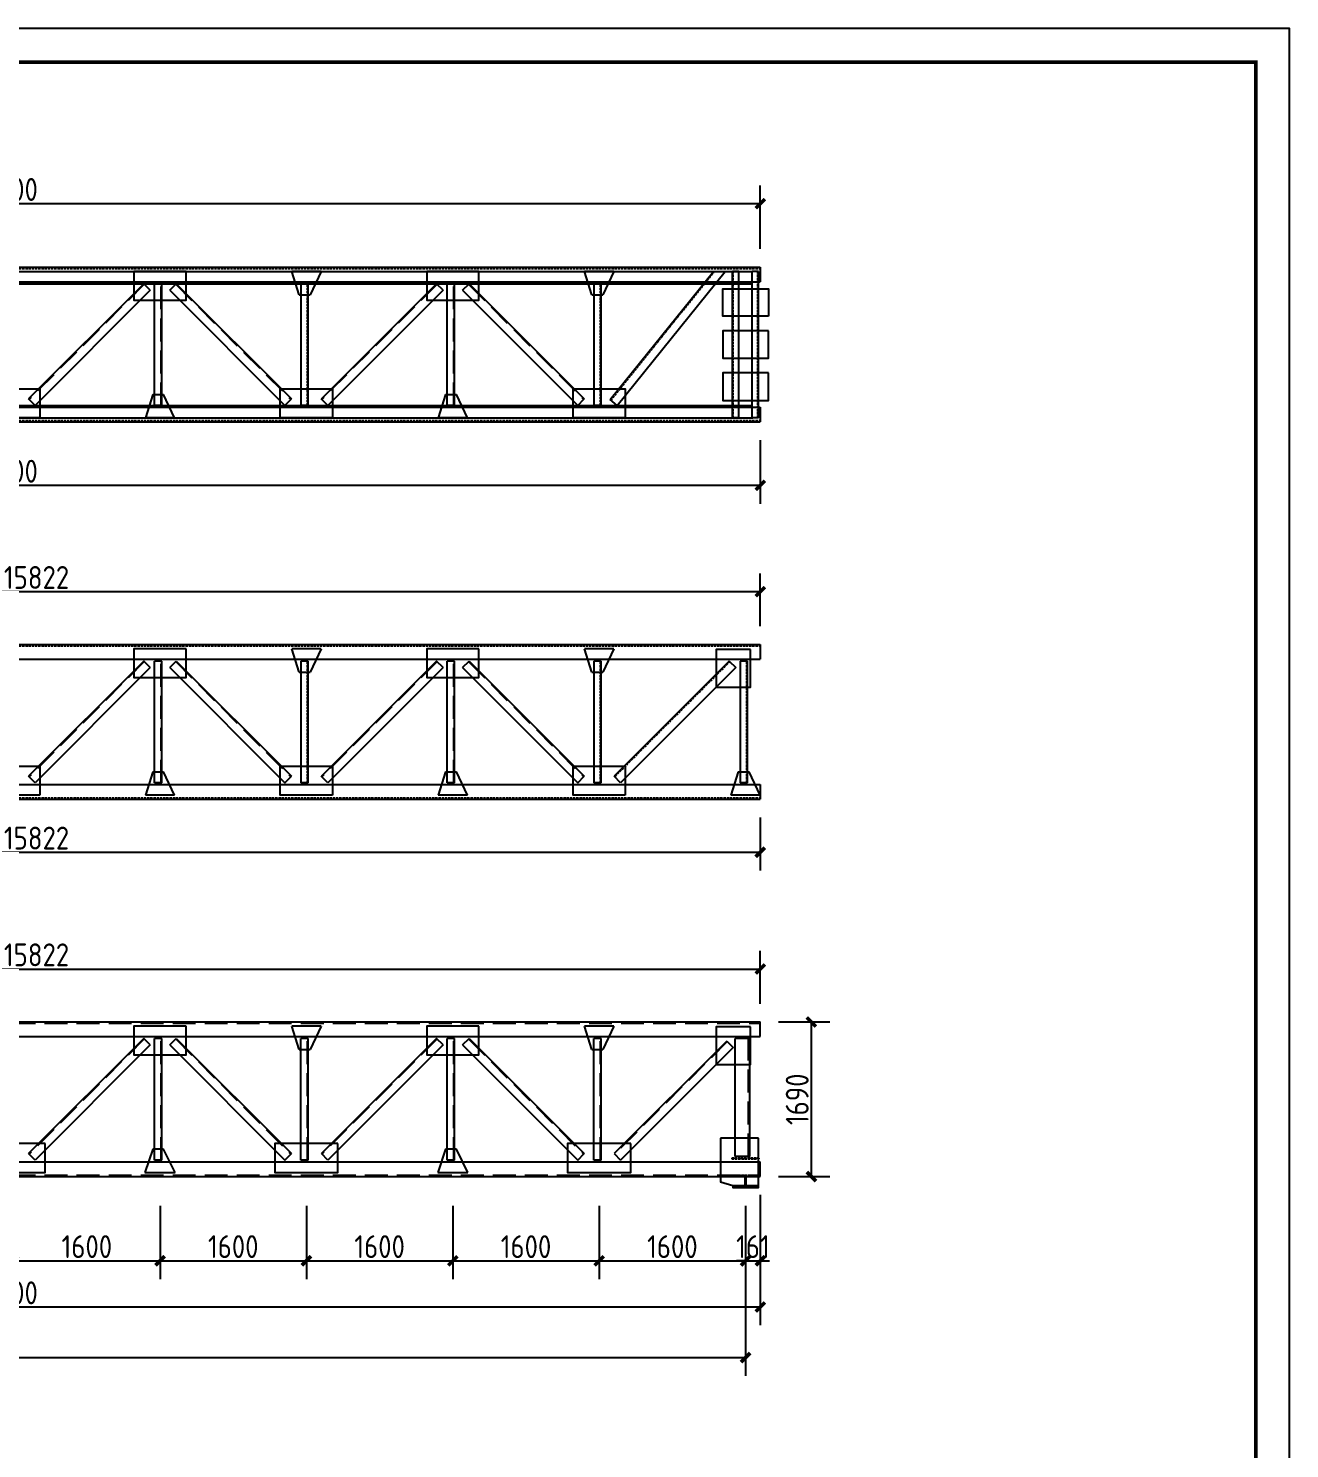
# Model space of a CAD drawing. Extents: x 23521 to 169118, y -86502 to 21244.
# Drawn here: x 96513 to 110298, y -70981 to -55461 of the extents above; entities that cross this region are included whole.
import ezdxf

# ---------------------------------------------------------------- set-up
doc = ezdxf.new("R2010")
doc.units = 0
doc.header["$LTSCALE"] = 1000
doc.header["$MEASUREMENT"] = 0
doc.linetypes.add('DASH', pattern=[0.35, 0.25, -0.1])
doc.layers.add('_TCH_MASK', color=7, linetype='Continuous')
doc.layers.add('PUB_TITLE', color=4, linetype='Continuous')
doc.styles.get("Standard").update_dxf_attribs({"font": 'gbenor.shx', "bigfont": 'gbcbig.shx'})
doc.dimstyles.get("Standard").update_dxf_attribs({"dimscale": 100, "dimtxt": 3.5, "dimasz": 1, "dimexe": 2.5, "dimexo": 3, "dimgap": 1.5, "dimtad": 1, "dimdec": 0, "dimzin": 0, "dimdsep": 46, "dimtxsty": 'Standard', "dimblk": 'ARCHTICK', "dimcen": 0.09, "dimadec": 0, "dimazin": 0, "dimtfac": 1, "dimtdec": 0, "dimtix": 1, "dimtmove": 2, "dimatfit": 3, "dimfxl": 1, "dimtolj": 1, "dimtzin": 0, "dimarcsym": 0})

# ---------------------------------------------------------------- blocks, each defined once
blk = doc.blocks.new('_ArchTick')
at = {"color": 0, "linetype": 'ByBlock', "const_width": 0.4}
blk.add_lwpolyline([(-0.5, -0.5), (0.5, 0.5)], dxfattribs=at)
blk = doc.blocks.new('*D31')
at = {"color": 0, "lineweight": -2}
for p, q in [((96352, -68329), (96352, -69129)), ((97952, -68329), (97952, -69129)), ((96352, -68929), (97952, -68929))]:
    blk.add_line(p, q, dxfattribs=at)
at = {"layer": 'Defpoints', "color": 0}
for p in [(96352, -68129), (97952, -68129), (97952, -68929)]:
    blk.add_point(p, dxfattribs=at)
at = {"color": 0, "lineweight": -2, "xscale": 100, "yscale": 100, "zscale": 100, "rotation": 180}
blk.add_blockref('_ArchTick', (96352, -68929), dxfattribs=at)
at = {"color": 0, "lineweight": -2, "xscale": 100, "yscale": 100, "zscale": 100}
blk.add_blockref('_ArchTick', (97952, -68929), dxfattribs=at)
at = {"color": 0, "insert": (97152, -68774), "char_height": 250, "attachment_point": 5}
blk.add_mtext('\\A1;1600', dxfattribs=at)
blk = doc.blocks.new('*D32')
at = {"color": 0, "lineweight": -2}
for p, q in [((97952, -68329), (97952, -69129)), ((99552, -68329), (99552, -69129)), ((97952, -68929), (99552, -68929))]:
    blk.add_line(p, q, dxfattribs=at)
at = {"layer": 'Defpoints', "color": 0}
for p in [(97952, -68129), (99552, -68129), (99552, -68929)]:
    blk.add_point(p, dxfattribs=at)
at = {"color": 0, "lineweight": -2, "xscale": 100, "yscale": 100, "zscale": 100, "rotation": 180}
blk.add_blockref('_ArchTick', (97952, -68929), dxfattribs=at)
at = {"color": 0, "lineweight": -2, "xscale": 100, "yscale": 100, "zscale": 100}
blk.add_blockref('_ArchTick', (99552, -68929), dxfattribs=at)
at = {"color": 0, "insert": (98752, -68774), "char_height": 250, "attachment_point": 5}
blk.add_mtext('\\A1;1600', dxfattribs=at)
blk = doc.blocks.new('*D33')
at = {"color": 0, "lineweight": -2}
for p, q in [((99552, -68329), (99552, -69129)), ((101152, -68329), (101152, -69129)), ((99552, -68929), (101152, -68929))]:
    blk.add_line(p, q, dxfattribs=at)
at = {"layer": 'Defpoints', "color": 0}
for p in [(99552, -68129), (101152, -68129), (101152, -68929)]:
    blk.add_point(p, dxfattribs=at)
at = {"color": 0, "lineweight": -2, "xscale": 100, "yscale": 100, "zscale": 100, "rotation": 180}
blk.add_blockref('_ArchTick', (99552, -68929), dxfattribs=at)
at = {"color": 0, "lineweight": -2, "xscale": 100, "yscale": 100, "zscale": 100}
blk.add_blockref('_ArchTick', (101152, -68929), dxfattribs=at)
at = {"color": 0, "insert": (100352, -68774), "char_height": 250, "attachment_point": 5}
blk.add_mtext('\\A1;1600', dxfattribs=at)
blk = doc.blocks.new('*D34')
at = {"color": 0, "lineweight": -2}
for p, q in [((101152, -68329), (101152, -69129)), ((102752, -68329), (102752, -69129)), ((101152, -68929), (102752, -68929))]:
    blk.add_line(p, q, dxfattribs=at)
at = {"layer": 'Defpoints', "color": 0}
for p in [(101152, -68129), (102752, -68129), (102752, -68929)]:
    blk.add_point(p, dxfattribs=at)
at = {"color": 0, "lineweight": -2, "xscale": 100, "yscale": 100, "zscale": 100, "rotation": 180}
blk.add_blockref('_ArchTick', (101152, -68929), dxfattribs=at)
at = {"color": 0, "lineweight": -2, "xscale": 100, "yscale": 100, "zscale": 100}
blk.add_blockref('_ArchTick', (102752, -68929), dxfattribs=at)
at = {"color": 0, "insert": (101952, -68774), "char_height": 250, "attachment_point": 5}
blk.add_mtext('\\A1;1600', dxfattribs=at)
blk = doc.blocks.new('*D35')
at = {"color": 0, "lineweight": -2}
for p, q in [((102752, -68329), (102752, -69129)), ((104352, -68329), (104352, -69129)), ((102752, -68929), (104352, -68929))]:
    blk.add_line(p, q, dxfattribs=at)
at = {"layer": 'Defpoints', "color": 0}
for p in [(102752, -68129), (104352, -68129), (104352, -68929)]:
    blk.add_point(p, dxfattribs=at)
at = {"color": 0, "lineweight": -2, "xscale": 100, "yscale": 100, "zscale": 100, "rotation": 180}
blk.add_blockref('_ArchTick', (102752, -68929), dxfattribs=at)
at = {"color": 0, "lineweight": -2, "xscale": 100, "yscale": 100, "zscale": 100}
blk.add_blockref('_ArchTick', (104352, -68929), dxfattribs=at)
at = {"color": 0, "insert": (103552, -68774), "char_height": 250, "attachment_point": 5}
blk.add_mtext('\\A1;1600', dxfattribs=at)
blk = doc.blocks.new('*D36')
at = {"color": 0, "lineweight": -2}
for p, q in [((72352, -68329), (72352, -70186)), ((104352, -68329), (104352, -70186)), ((72352, -69986), (104352, -69986))]:
    blk.add_line(p, q, dxfattribs=at)
at = {"layer": 'Defpoints', "color": 0}
for p in [(72352, -68129), (104352, -68129), (104352, -69986)]:
    blk.add_point(p, dxfattribs=at)
at = {"color": 0, "lineweight": -2, "xscale": 100, "yscale": 100, "zscale": 100, "rotation": 180}
blk.add_blockref('_ArchTick', (72352, -69986), dxfattribs=at)
at = {"color": 0, "lineweight": -2, "xscale": 100, "yscale": 100, "zscale": 100}
blk.add_blockref('_ArchTick', (104352, -69986), dxfattribs=at)
at = {"color": 0, "insert": (88352, -69831), "char_height": 250, "attachment_point": 5}
blk.add_mtext('\\A1;32000', dxfattribs=at)
blk = doc.blocks.new('*D37')
at = {"color": 0, "lineweight": -2}
for p, q in [((104713, -66319), (105271, -66319)), ((105071, -68009), (105071, -66319)), ((104713, -68009), (105271, -68009))]:
    blk.add_line(p, q, dxfattribs=at)
at = {"layer": 'Defpoints', "color": 0}
for p in [(104513, -66319), (105071, -66319), (104513, -68009)]:
    blk.add_point(p, dxfattribs=at)
at = {"color": 0, "lineweight": -2, "xscale": 100, "yscale": 100, "zscale": 100}
for p, rotation in [((105071, -66319), 90), ((105071, -68009), 270)]:
    blk.add_blockref('_ArchTick', p, dxfattribs=dict(at, rotation=rotation))
at = {"color": 0, "insert": (104916, -67164), "char_height": 250, "attachment_point": 5, "rotation": 90}
blk.add_mtext('\\A1;1690', dxfattribs=at)
blk = doc.blocks.new('*D43')
at = {"color": 0, "lineweight": -2}
for p, q in [((88691, -66119), (88691, -65540)), ((104513, -66119), (104513, -65540)), ((88691, -65740), (104513, -65740))]:
    blk.add_line(p, q, dxfattribs=at)
at = {"layer": 'Defpoints', "color": 0}
for p in [(104513, -65740), (88691, -66319), (104513, -66319)]:
    blk.add_point(p, dxfattribs=at)
at = {"color": 0, "lineweight": -2, "xscale": 100, "yscale": 100, "zscale": 100, "rotation": 180}
blk.add_blockref('_ArchTick', (88691, -65740), dxfattribs=at)
at = {"color": 0, "lineweight": -2, "xscale": 100, "yscale": 100, "zscale": 100}
blk.add_blockref('_ArchTick', (104513, -65740), dxfattribs=at)
at = {"color": 0, "insert": (96602, -65585), "char_height": 250, "attachment_point": 5}
blk.add_mtext('\\A1;15822', dxfattribs=at)
blk = doc.blocks.new('*D44')
at = {"color": 0, "lineweight": -2}
for p, q in [((88013, -68209), (88013, -69634)), ((104513, -68209), (104513, -69634)), ((104513, -69434), (88013, -69434))]:
    blk.add_line(p, q, dxfattribs=at)
at = {"layer": 'Defpoints', "color": 0}
for p in [(88013, -68009), (104513, -68009), (88013, -69434)]:
    blk.add_point(p, dxfattribs=at)
at = {"color": 0, "lineweight": -2, "xscale": 100, "yscale": 100, "zscale": 100, "rotation": 180}
blk.add_blockref('_ArchTick', (88013, -69434), dxfattribs=at)
at = {"color": 0, "lineweight": -2, "xscale": 100, "yscale": 100, "zscale": 100}
blk.add_blockref('_ArchTick', (104513, -69434), dxfattribs=at)
at = {"color": 0, "insert": (96263, -69279), "char_height": 250, "attachment_point": 5}
blk.add_mtext('\\A1;16500', dxfattribs=at)
blk = doc.blocks.new('*D46')
at = {"color": 0, "lineweight": -2}
for p, q in [((104513, -68209), (104513, -69129)), ((104352, -68329), (104352, -69129)), ((104352, -68929), (104252, -68929)), ((104352, -68929), (104513, -68929)), ((104513, -68929), (104613, -68929))]:
    blk.add_line(p, q, dxfattribs=at)
at = {"layer": 'Defpoints', "color": 0}
for p in [(104352, -68129), (104513, -68009), (104513, -68929)]:
    blk.add_point(p, dxfattribs=at)
at = {"color": 0, "lineweight": -2, "xscale": 100, "yscale": 100, "zscale": 100}
blk.add_blockref('_ArchTick', (104352, -68929), dxfattribs=at)
at = {"color": 0, "lineweight": -2, "xscale": 100, "yscale": 100, "zscale": 100, "rotation": 180}
blk.add_blockref('_ArchTick', (104513, -68929), dxfattribs=at)
at = {"color": 0, "insert": (104432, -68774), "char_height": 250, "attachment_point": 5}
blk.add_mtext('\\A1;161', dxfattribs=at)
blk = doc.blocks.new('新块')
at = {"layer": 'PUB_TITLE'}
blk.add_lwpolyline([(-47560, 0), (0, 0), (0, 33640), (-47560, 33640)], close=True, dxfattribs=at)
at = {"layer": 'PUB_TITLE', "const_width": 40}
blk.add_lwpolyline([(-46560, 400), (-400, 400), (-400, 33240), (-46560, 33240)], close=True, dxfattribs=at)
for tag, p in [('审定人', (-8147, 838)), ('校对', (-6621, 837)), ('工程名称', (-5026, 781)), ('阶段', (-810, 832)), ('审核人', (-8147, 641)), ('设计负责人', (-6745, 649)), ('图名', (-3347, 649)), ('日期', (-905, 632)), ('项目负责人', (-8228, 444)), ('设计人', (-6659, 447)), ('项目名称', (-5026, 479)), ('图号', (-1657, 502)), ('比例', (-810, 446))]:
    blk.add_attdef(tag, p, '', height=120)
blk = doc.blocks.new('*D110')
at = {"color": 0, "lineweight": -2}
for p, q in [((88691, -61995), (88691, -61416)), ((104513, -61995), (104513, -61416)), ((88691, -61616), (104513, -61616))]:
    blk.add_line(p, q, dxfattribs=at)
at = {"layer": 'Defpoints', "color": 0}
for p in [(104513, -61616), (88691, -62195), (104513, -62195)]:
    blk.add_point(p, dxfattribs=at)
at = {"color": 0, "lineweight": -2, "xscale": 100, "yscale": 100, "zscale": 100, "rotation": 180}
blk.add_blockref('_ArchTick', (88691, -61616), dxfattribs=at)
at = {"color": 0, "lineweight": -2, "xscale": 100, "yscale": 100, "zscale": 100}
blk.add_blockref('_ArchTick', (104513, -61616), dxfattribs=at)
at = {"color": 0, "insert": (96602, -61461), "char_height": 250, "attachment_point": 5}
blk.add_mtext('\\A1;15822', dxfattribs=at)
blk = doc.blocks.new('*D113')
at = {"color": 0, "lineweight": -2}
for p, q in [((88691, -64085), (88691, -64664)), ((104513, -64085), (104513, -64664)), ((88691, -64464), (104513, -64464))]:
    blk.add_line(p, q, dxfattribs=at)
at = {"layer": 'Defpoints', "color": 0}
for p in [(88691, -63885), (104513, -63885), (104513, -64464)]:
    blk.add_point(p, dxfattribs=at)
at = {"color": 0, "lineweight": -2, "xscale": 100, "yscale": 100, "zscale": 100, "rotation": 180}
blk.add_blockref('_ArchTick', (88691, -64464), dxfattribs=at)
at = {"color": 0, "lineweight": -2, "xscale": 100, "yscale": 100, "zscale": 100}
blk.add_blockref('_ArchTick', (104513, -64464), dxfattribs=at)
at = {"color": 0, "insert": (96602, -64309), "char_height": 250, "attachment_point": 5}
blk.add_mtext('\\A1;15822', dxfattribs=at)
blk = doc.blocks.new('*D114')
at = {"color": 0, "lineweight": -2}
for p, q in [((88013, -59961), (88013, -60655)), ((104513, -59961), (104513, -60655)), ((104513, -60455), (88013, -60455))]:
    blk.add_line(p, q, dxfattribs=at)
at = {"layer": 'Defpoints', "color": 0}
for p in [(88013, -59761), (104513, -59761), (88013, -60455)]:
    blk.add_point(p, dxfattribs=at)
at = {"color": 0, "lineweight": -2, "xscale": 100, "yscale": 100, "zscale": 100, "rotation": 180}
blk.add_blockref('_ArchTick', (88013, -60455), dxfattribs=at)
at = {"color": 0, "lineweight": -2, "xscale": 100, "yscale": 100, "zscale": 100}
blk.add_blockref('_ArchTick', (104513, -60455), dxfattribs=at)
at = {"color": 0, "insert": (96263, -60300), "char_height": 250, "attachment_point": 5}
blk.add_mtext('\\A1;16500', dxfattribs=at)
blk = doc.blocks.new('*D116')
at = {"color": 0, "lineweight": -2}
for p, q in [((88013, -57871), (88013, -57176)), ((104513, -57871), (104513, -57176)), ((104513, -57376), (88013, -57376))]:
    blk.add_line(p, q, dxfattribs=at)
at = {"layer": 'Defpoints', "color": 0}
for p in [(88013, -57376), (88013, -58071), (104513, -58071)]:
    blk.add_point(p, dxfattribs=at)
at = {"color": 0, "lineweight": -2, "xscale": 100, "yscale": 100, "zscale": 100, "rotation": 180}
blk.add_blockref('_ArchTick', (88013, -57376), dxfattribs=at)
at = {"color": 0, "lineweight": -2, "xscale": 100, "yscale": 100, "zscale": 100}
blk.add_blockref('_ArchTick', (104513, -57376), dxfattribs=at)
at = {"color": 0, "insert": (96263, -57221), "char_height": 250, "attachment_point": 5}
blk.add_mtext('\\A1;16500', dxfattribs=at)

msp = doc.modelspace()

# ---------------------------------------------------------------- linework, layer by layer
at = {"color": 3}
for p, q in [((72190.6, -58070.5), (104512.6, -58070.5)), ((99711.6, -58115.5), (99391.6, -58115.5)), ((99471.6, -58370.5), (99391.6, -58115.5)), ((99711.6, -58115.5), (99591.6, -58370.5)), ((102911.6, -58115.5), (102591.6, -58115.5)), ((102671.6, -58370.5), (102591.6, -58115.5)), ((102911.6, -58115.5), (102791.6, -58370.5)), ((104512.6, -58070.5), (104512.6, -58230.5)), ((72190.6, -58230.5), (104512.6, -58230.5)), ((97774.2, -58250.5), (96515, -59509.8)), ((97844.9, -58321.2), (96585.7, -59580.5)), ((97844.9, -58321.2), (97774.2, -58250.5)), ((97971.6, -58250.5), (97891.6, -58250.5)), ((98058.3, -58321.2), (98129.1, -58250.5)), ((98058.3, -58321.2), (99317.6, -59580.5)), ((98129.1, -58250.5), (99388.3, -59509.8)), ((99571.6, -58250.5), (99491.6, -58250.5)), ((99491.6, -58250.5), (99491.6, -59580.5)), ((99571.6, -59580.5), (99571.6, -58250.5)), ((100974.2, -58250.5), (99715, -59509.8)), ((101044.9, -58321.2), (99785.7, -59580.5)), ((101044.9, -58321.2), (100974.2, -58250.5)), ((101171.6, -58250.5), (101091.6, -58250.5)), ((101258.3, -58321.2), (101329.1, -58250.5)), ((101258.3, -58321.2), (102517.6, -59580.5)), ((101329.1, -58250.5), (102588.3, -59509.8)), ((102771.6, -58250.5), (102691.6, -58250.5)), ((102691.6, -58250.5), (102691.6, -59580.5)), ((102771.6, -59580.5), (102771.6, -58250.5)), ((99471.6, -58370.5), (99591.6, -58370.5)), ((102671.6, -58370.5), (102791.6, -58370.5)), ((96585.6, -59580.5), (96514.9, -59509.8)), ((97871.6, -59460.5), (97791.6, -59715.5)), ((97871.6, -59460.5), (97991.6, -59460.5)), ((97971.6, -59580.5), (97891.6, -59580.5)), ((98111.6, -59715.5), (97991.6, -59460.5)), ((99317.6, -59580.5), (99388.3, -59509.8)), ((99571.6, -59580.5), (99491.6, -59580.5)), ((99785.6, -59580.5), (99714.9, -59509.8)), ((101071.6, -59460.5), (100991.6, -59715.5)), ((101071.6, -59460.5), (101191.6, -59460.5)), ((101171.6, -59580.5), (101091.6, -59580.5)), ((101311.6, -59715.5), (101191.6, -59460.5)), ((102517.6, -59580.5), (102588.3, -59509.8)), ((102771.6, -59580.5), (102691.6, -59580.5)), ((72190.6, -59600.5), (104512.6, -59600.5)), ((98111.6, -59715.5), (97791.6, -59715.5)), ((101311.6, -59715.5), (100991.6, -59715.5)), ((104512.6, -59600.5), (104512.6, -59760.5)), ((72190.6, -59760.5), (104512.6, -59760.5)), ((72190.6, -62194.6), (104512.6, -62194.6)), ((104512.6, -62194.6), (104512.6, -62354.6)), ((72190.6, -62354.6), (104512.6, -62354.6)), ((97774.2, -62374.6), (96515, -63633.9)), ((97844.9, -62445.3), (97774.2, -62374.6)), ((97971.6, -62374.6), (97891.6, -62374.6)), ((98058.3, -62445.3), (98129.1, -62374.6)), ((98129.1, -62374.6), (99388.3, -63633.9)), ((99711.6, -62239.6), (99391.6, -62239.6)), ((99471.6, -62494.6), (99391.6, -62239.6)), ((99571.6, -62374.6), (99491.6, -62374.6)), ((99491.6, -62374.6), (99491.6, -63704.6)), ((99571.6, -63704.6), (99571.6, -62374.6)), ((99711.6, -62239.6), (99591.6, -62494.6)), ((100974.2, -62374.6), (99715, -63633.9)), ((101044.9, -62445.3), (100974.2, -62374.6)), ((101171.6, -62374.6), (101091.6, -62374.6)), ((101258.3, -62445.3), (101329.1, -62374.6)), ((101329.1, -62374.6), (102588.3, -63633.9)), ((102911.6, -62239.6), (102591.6, -62239.6)), ((102671.6, -62494.6), (102591.6, -62239.6)), ((102771.6, -62374.6), (102691.6, -62374.6)), ((102691.6, -62374.6), (102691.6, -63704.6)), ((102771.6, -63704.6), (102771.6, -62374.6)), ((102911.6, -62239.6), (102791.6, -62494.6)), ((104174.2, -62374.6), (102914.9, -63633.9)), ((104174.2, -62374.6), (104244.9, -62445.3)), ((104371.6, -62374.6), (104291.6, -62374.6)), ((104291.6, -62374.6), (104291.6, -63704.6)), ((104371.6, -63704.6), (104371.6, -62374.6)), ((97844.9, -62445.3), (96585.7, -63704.6)), ((98058.3, -62445.3), (99317.6, -63704.6)), ((99471.6, -62494.6), (99591.6, -62494.6)), ((101044.9, -62445.3), (99785.7, -63704.6)), ((101258.3, -62445.3), (102517.6, -63704.6)), ((102671.6, -62494.6), (102791.6, -62494.6)), ((104244.9, -62445.3), (102985.6, -63704.6)), ((96585.6, -63704.6), (96514.9, -63633.9)), ((97871.6, -63584.6), (97791.6, -63839.6)), ((97871.6, -63584.6), (97991.6, -63584.6)), ((98111.6, -63839.6), (97991.6, -63584.6)), ((99317.6, -63704.6), (99388.3, -63633.9)), ((99785.6, -63704.6), (99714.9, -63633.9)), ((101071.6, -63584.6), (100991.6, -63839.6)), ((101071.6, -63584.6), (101191.6, -63584.6)), ((101311.6, -63839.6), (101191.6, -63584.6)), ((102517.6, -63704.6), (102588.3, -63633.9)), ((102985.6, -63704.6), (102914.9, -63633.9)), ((104271.6, -63584.6), (104191.6, -63839.6)), ((104271.6, -63584.6), (104391.6, -63584.6)), ((104511.6, -63839.6), (104391.6, -63584.6)), ((72190.6, -63724.6), (104512.6, -63724.6)), ((97971.6, -63704.6), (97891.6, -63704.6)), ((99571.6, -63704.6), (99491.6, -63704.6)), ((101171.6, -63704.6), (101091.6, -63704.6)), ((102771.6, -63704.6), (102691.6, -63704.6)), ((104371.6, -63704.6), (104291.6, -63704.6)), ((104512.6, -63724.6), (104512.6, -63884.6)), ((72190.6, -63884.6), (104512.6, -63884.6)), ((98111.6, -63839.6), (97791.6, -63839.6)), ((101311.6, -63839.6), (100991.6, -63839.6)), ((104511.6, -63839.6), (104191.6, -63839.6)), ((72190.6, -66318.7), (104512.6, -66318.7)), ((99711.6, -66363.7), (99391.6, -66363.7)), ((99471.6, -66618.7), (99391.6, -66363.7)), ((99711.6, -66363.7), (99591.6, -66618.7)), ((102911.6, -66363.7), (102591.6, -66363.7)), ((102671.6, -66618.7), (102591.6, -66363.7)), ((102911.6, -66363.7), (102791.6, -66618.7)), ((104512.6, -66478.7), (104512.6, -66318.7)), ((72190.6, -66478.7), (104512.6, -66478.7)), ((97774.2, -66498.7), (96515, -67758)), ((97844.9, -66569.4), (96585.7, -67828.7)), ((97844.9, -66569.4), (97774.2, -66498.7)), ((97971.6, -66498.7), (97891.6, -66498.7)), ((97971.6, -66498.7), (97891.6, -66498.7)), ((98058.3, -66569.4), (98129.1, -66498.7)), ((98058.3, -66569.4), (99317.6, -67828.7)), ((98129.1, -66498.7), (99388.3, -67758)), ((99571.6, -66498.7), (99491.6, -66498.7)), ((99571.6, -66498.7), (99491.6, -66498.7)), ((100974.2, -66498.7), (99715, -67758)), ((101044.9, -66569.4), (99785.7, -67828.7)), ((101044.9, -66569.4), (100974.2, -66498.7)), ((101171.6, -66498.7), (101091.6, -66498.7)), ((101258.3, -66569.4), (101329.1, -66498.7)), ((101258.3, -66569.4), (102517.6, -67828.7)), ((101329.1, -66498.7), (102588.3, -67758)), ((102771.6, -66498.7), (102691.6, -66498.7)), ((104145.9, -66527.1), (102915, -67758)), ((104145.9, -66527.1), (104216.6, -66597.8)), ((99471.6, -66618.7), (99591.6, -66618.7)), ((102671.6, -66618.7), (102791.6, -66618.7)), ((104216.6, -66597.8), (102985.7, -67828.7)), ((96585.7, -67828.7), (96515, -67758)), ((97871.6, -67708.7), (97786.6, -67963.7)), ((97991.6, -67708.7), (97871.6, -67708.7)), ((98116.6, -67963.7), (97991.6, -67708.7)), ((99317.6, -67828.7), (99388.3, -67758)), ((99785.7, -67828.7), (99715, -67758)), ((101071.6, -67708.7), (100986.6, -67963.7)), ((101191.6, -67708.7), (101071.6, -67708.7)), ((101316.6, -67963.7), (101191.6, -67708.7)), ((102517.6, -67828.7), (102588.3, -67758)), ((102915, -67758), (102985.7, -67828.7)), ((72190.6, -67848.7), (104512.6, -67848.7)), ((97786.6, -67963.7), (98116.6, -67963.7)), ((97971.6, -67828.7), (97891.6, -67828.7)), ((99571.6, -67828.7), (99491.6, -67828.7)), ((100986.6, -67963.7), (101316.6, -67963.7)), ((101171.6, -67828.7), (101091.6, -67828.7)), ((102771.6, -67828.7), (102691.6, -67828.7)), ((104512.6, -68008.7), (104512.6, -67848.7)), ((72190.6, -68008.7), (104512.6, -68008.7))]:
    msp.add_line(p, q, dxfattribs=at)
at = {"color": 3, "linetype": 'DASH', "ltscale": 0.1}
for p, q in [((72190.6, -58084.5), (104512.6, -58084.5)), ((102878.3, -59522.9), (104010, -58115.5)), ((99564.6, -59580.5), (99564.6, -58250.5)), ((102764.6, -59580.5), (102764.6, -58250.5)), ((72190.6, -59746.5), (104512.6, -59746.5)), ((72190.6, -62208.6), (104512.6, -62208.6)), ((99564.6, -63704.6), (99564.6, -62374.6)), ((102764.6, -63704.6), (102764.6, -62374.6)), ((104179.9, -62380.3), (102920.6, -63639.6)), ((104364.6, -63704.6), (104364.6, -62374.6)), ((72190.6, -63870.6), (104512.6, -63870.6))]:
    msp.add_line(p, q, dxfattribs=at)
at = {"color": 1}
for p, q in [((72190.6, -58115.5), (104431.6, -58115.5)), ((72190.6, -58250.5), (104431.6, -58250.5)), ((97891.6, -59580.5), (97891.6, -58250.5)), ((97971.6, -59580.5), (97971.6, -58250.5)), ((101091.6, -59580.5), (101091.6, -58250.5)), ((101171.6, -59580.5), (101171.6, -58250.5)), ((72190.6, -59580.5), (104431.6, -59580.5)), ((72190.6, -59715.5), (104431.6, -59715.5)), ((97891.6, -63704.6), (97891.6, -62374.6)), ((97971.6, -63704.6), (97971.6, -62374.6)), ((101091.6, -63704.6), (101091.6, -62374.6)), ((101171.6, -63704.6), (101171.6, -62374.6)), ((97891.6, -67828.7), (97891.6, -66498.7)), ((97971.6, -67828.7), (97971.6, -66498.7)), ((99491.6, -67828.7), (99491.6, -66498.7)), ((99571.6, -67828.7), (99571.6, -66498.7)), ((101091.6, -67828.7), (101091.6, -66498.7)), ((101171.6, -67828.7), (101171.6, -66498.7)), ((102691.6, -67828.7), (102691.6, -66498.7)), ((102771.6, -67828.7), (102771.6, -66498.7))]:
    msp.add_line(p, q, dxfattribs=at)
at = {"color": 4}
for p, q in [((102872.1, -59517.9), (103999.8, -58115.5)), ((102950, -59580.5), (104128.1, -58115.5)), ((104210.6, -59715.5), (104210.6, -58115.5)), ((104278.6, -58115.5), (104210.6, -58115.5)), ((104278.6, -59715.5), (104278.6, -58115.5)), ((104424.6, -59715.5), (104424.6, -58115.5)), ((104492.6, -58115.5), (104424.6, -58115.5)), ((104492.6, -59715.5), (104492.6, -58115.5)), ((102950, -59580.5), (102872.1, -59517.9)), ((104278.6, -59715.5), (104210.6, -59715.5)), ((104492.6, -59715.5), (104424.6, -59715.5))]:
    msp.add_line(p, q, dxfattribs=at)
at = {"color": 4, "linetype": 'DASH', "ltscale": 0.1}
for p, q in [((104217.6, -59715.5), (104217.6, -58115.5)), ((104485.6, -59715.5), (104485.6, -58115.5))]:
    msp.add_line(p, q, dxfattribs=at)
at = {"color": 3, "linetype": 'DASH'}
for p, q in [((97779.9, -58256.2), (96520.6, -59515.4)), ((98123.4, -58256.2), (99382.6, -59515.4)), ((100979.9, -58256.2), (99720.6, -59515.4)), ((101323.4, -58256.2), (102582.6, -59515.4)), ((97779.9, -62380.3), (96520.6, -63639.5)), ((98123.4, -62380.3), (99382.6, -63639.5)), ((100979.9, -62380.3), (99720.6, -63639.5)), ((101323.4, -62380.3), (102582.6, -63639.5)), ((72190.6, -66332.7), (104512.6, -66332.7)), ((97779.9, -66504.4), (96520.6, -67763.6)), ((98123.4, -66504.4), (99382.6, -67763.6)), ((100979.9, -66504.4), (99720.6, -67763.6)), ((101323.4, -66504.4), (102582.6, -67763.6)), ((104151.5, -66532.7), (102920.6, -67763.6)), ((72190.6, -67994.7), (104512.6, -67994.7))]:
    msp.add_line(p, q, dxfattribs=at)
at = {"color": 1, "linetype": 'DASH'}
for p, q in [((97964.6, -59580.5), (97964.6, -58250.5)), ((101164.6, -59580.5), (101164.6, -58250.5)), ((97964.6, -63704.6), (97964.6, -62374.6)), ((101164.6, -63704.6), (101164.6, -62374.6)), ((97964.6, -67828.7), (97964.6, -66498.7)), ((99564.6, -67828.7), (99564.6, -66498.7)), ((101164.6, -67828.7), (101164.6, -66498.7)), ((102764.6, -67828.7), (102764.6, -66498.7))]:
    msp.add_line(p, q, dxfattribs=at)
at = {"color": 2}
for p, q in [((104236.6, -67788.7), (104236.6, -66498.7)), ((104396.6, -66498.7), (104236.6, -66498.7)), ((104396.6, -67788.7), (104396.6, -66498.7)), ((104396.6, -67788.7), (104236.6, -67788.7)), ((104396.6, -67788.7), (104236.6, -67788.7))]:
    msp.add_line(p, q, dxfattribs=at)
at = {"color": 2, "linetype": 'DASH'}
msp.add_line((104382.6, -67788.7), (104382.6, -66498.7), dxfattribs=at)
at = {"color": 0}
for p, q in [((104491.6, -67588.7), (104076.6, -67588.7)), ((104076.6, -67588.7), (104076.6, -68068.7)), ((104491.6, -68108.7), (104491.6, -67588.7)), ((104211.6, -68108.7), (104076.6, -68068.7)), ((104211.6, -68108.7), (104491.6, -68108.7))]:
    msp.add_line(p, q, dxfattribs=at)
at = {"color": 3}
for points in [[(98236.6, -58115.5), (97666.6, -58115.5), (97666.6, -58430.5), (98236.6, -58430.5)], [(101436.6, -58115.5), (100866.6, -58115.5), (100866.6, -58430.5), (101436.6, -58430.5)], [(96636.6, -59715.5), (96066.6, -59715.5), (96066.6, -59400.5), (96636.6, -59400.5)], [(99836.6, -59715.5), (99266.6, -59715.5), (99266.6, -59400.5), (99836.6, -59400.5)], [(103036.6, -59715.5), (102466.6, -59715.5), (102466.6, -59400.5), (103036.6, -59400.5)], [(98236.6, -62239.6), (97666.6, -62239.6), (97666.6, -62554.6), (98236.6, -62554.6)], [(101436.6, -62239.6), (100866.6, -62239.6), (100866.6, -62554.6), (101436.6, -62554.6)], [(96636.6, -63839.6), (96066.6, -63839.6), (96066.6, -63524.6), (96636.6, -63524.6)], [(99836.6, -63839.6), (99266.6, -63839.6), (99266.6, -63524.6), (99836.6, -63524.6)], [(103036.6, -63839.6), (102466.6, -63839.6), (102466.6, -63524.6), (103036.6, -63524.6)], [(98236.6, -66363.7), (97666.6, -66363.7), (97666.6, -66678.7), (98236.6, -66678.7)], [(101436.6, -66363.7), (100866.6, -66363.7), (100866.6, -66678.7), (101436.6, -66678.7)], [(96696.6, -67648.7), (96006.6, -67648.7), (96006.6, -67963.7), (96696.6, -67963.7)], [(99896.6, -67648.7), (99206.6, -67648.7), (99206.6, -67963.7), (99896.6, -67963.7)], [(103096.6, -67648.7), (102406.6, -67648.7), (102406.6, -67963.7), (103096.6, -67963.7)], [(104359.6, -68008.7), (104343.6, -68008.7), (104343.6, -68108.7), (104359.6, -68108.7)]]:
    msp.add_lwpolyline(points, close=True, dxfattribs=at)
at = {"color": 4}
for points in [[(104601.6, -58605.5), (104101.6, -58605.5), (104101.6, -58305.5), (104601.6, -58305.5)], [(104601.6, -58765.5), (104101.6, -58765.5), (104101.6, -59065.5), (104601.6, -59065.5)], [(104601.6, -59225.5), (104101.6, -59225.5), (104101.6, -59525.5), (104601.6, -59525.5)], [(104406.6, -62249.6), (104030.6, -62249.6), (104030.6, -62659.6), (104406.6, -62659.6)], [(104406.6, -66373.7), (104030.6, -66373.7), (104030.6, -66783.7), (104406.6, -66783.7)]]:
    msp.add_lwpolyline(points, close=True, dxfattribs=at)
at = {"color": 3, "linetype": 'DASH', "ltscale": 0.1}
for points in [[(104501.6, -67808.7), (104201.6, -67808.7), (104201.6, -67814.7), (104501.6, -67814.7)], [(104501.6, -68000.7), (104201.6, -68000.7), (104201.6, -67994.7), (104501.6, -67994.7)]]:
    msp.add_lwpolyline(points, close=True, dxfattribs=at)
at = {"color": 0}
msp.add_lwpolyline([(104491.6, -68108.7), (104211.6, -68108.7), (104211.6, -68128.7), (104491.6, -68128.7)], close=True, dxfattribs=at)

# ---------------------------------------------------------------- block references
at = {"layer": '_TCH_MASK', "color": 0, "lineweight": 15, "xscale": 0.922749693500009, "yscale": 0.922749693500009, "zscale": 0.9227496934602566}
msp.add_blockref('新块', (110297.7, -86501.9), dxfattribs=at)

# ---------------------------------------------------------------- dimensions: what is measured, and where the dimension line sits
at = {"color": 4}
for base, p1, p2, picture, middle in [((88012.6, -57375.9), (104512.6, -58070.5), (88012.6, -58070.5), '*D116', (96262.6, -57220.9)), ((88012.6, -60455.1), (104512.6, -59760.5), (88012.6, -59760.5), '*D114', (96262.6, -60300.1)), ((104351.6, -69985.6), (72351.6, -68128.7), (104351.6, -68128.7), '*D36', (88351.6, -69830.6)), ((88012.6, -69433.7), (104512.6, -68008.7), (88012.6, -68008.7), '*D44', (96262.6, -69278.7)), ((97951.6, -68928.6), (96351.6, -68128.7), (97951.6, -68128.7), '*D31', (97151.6, -68773.6)), ((99551.6, -68928.6), (97951.6, -68128.7), (99551.6, -68128.7), '*D32', (98751.6, -68773.6)), ((101151.6, -68928.6), (99551.6, -68128.7), (101151.6, -68128.7), '*D33', (100351.6, -68773.6)), ((102751.6, -68928.6), (101151.6, -68128.7), (102751.6, -68128.7), '*D34', (101951.6, -68773.6)), ((104351.6, -68928.6), (102751.6, -68128.7), (104351.6, -68128.7), '*D35', (103551.6, -68773.6)), ((104512.6, -68928.6), (104351.6, -68128.7), (104512.6, -68008.7), '*D46', (104432.1, -68773.6))]:
    dim = msp.add_linear_dim(base=base, p1=p1, p2=p2, dimstyle='Standard', override={"dimtxt": 2.5, "dimexe": 2, "dimexo": 2, "dimgap": 0.3}, dxfattribs=at)
    dim.commit()
    dim.dimension.update_dxf_attribs({"geometry": picture, "text_midpoint": middle})
for base, p1, p2, angle, picture, middle in [((104512.6, -61615.6), (88690.6, -62194.6), (104512.6, -62194.6), 180, '*D110', (96601.6, -61460.6)), ((104512.6, -64463.6), (88690.6, -63884.6), (104512.6, -63884.6), 180, '*D113', (96601.6, -64308.6)), ((104512.6, -65739.7), (88690.6, -66318.7), (104512.6, -66318.7), 180, '*D43', (96601.6, -65584.7)), ((105071.5, -66318.7), (104512.6, -68008.7), (104512.6, -66318.7), 90, '*D37', (104916.5, -67163.7))]:
    dim = msp.add_linear_dim(base=base, p1=p1, p2=p2, angle=angle, dimstyle='Standard', override={"dimtxt": 2.5, "dimexe": 2, "dimexo": 2, "dimgap": 0.3}, dxfattribs=at)
    dim.commit()
    dim.dimension.update_dxf_attribs({"geometry": picture, "text_midpoint": middle})

doc.saveas('drawing.dxf')
